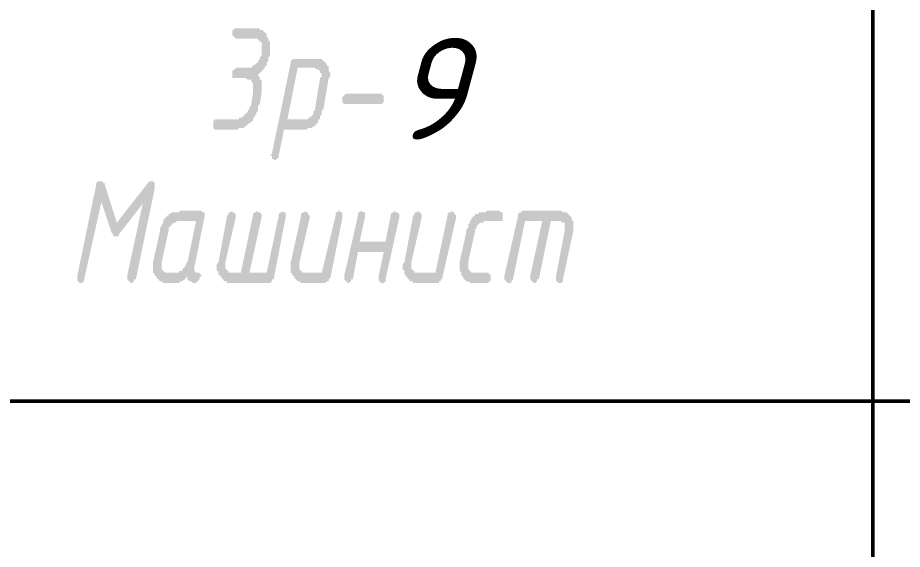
# Model space of a CAD drawing. Header units: millimetres. Extents: x 2279 to 5236, y 896 to 2828.
# Drawn here: x 4156.21 to 4177.96, y 1845.27 to 1858.34 of the extents above; entities that cross this region are included whole.
import ezdxf

# ---------------------------------------------------------------- set-up
doc = ezdxf.new("R2010")
doc.units = ezdxf.units.MM
doc.layers.add('PDF _!!ТОНКАЯ', color=7, linetype='Continuous')
doc.layers.add('PDF _Текст', color=7, linetype='Continuous')
doc.styles.add('PDF ISOCPEUR Italic', font='isocpeui.ttf')

msp = doc.modelspace()

# ---------------------------------------------------------------- hatches: boundary and pattern name
at = {"layer": 'PDF _!!ТОНКАЯ', "transparency": 33554559}
for points in [[(4162.077, 1856.943), (4162.12, 1856.943), (4162.12, 1856.901), (4162.162, 1856.901), (4162.162, 1856.859), (4162.162, 1856.816), (4162.204, 1856.816), (4162.204, 1856.774), (4162.204, 1856.732), (4162.204, 1856.689), (4162.204, 1856.647), (4162.204, 1856.605), (4162.204, 1856.562), (4162.204, 1856.52), (4162.204, 1856.478), (4162.204, 1856.478), (4162.162, 1856.224), (4162.12, 1856.181), (4162.12, 1856.139), (4162.12, 1856.097), (4162.12, 1856.054), (4162.077, 1856.012), (4162.077, 1855.97), (4162.077, 1855.97), (4162.035, 1855.927), (4162.035, 1855.885), (4161.993, 1855.885), (4161.993, 1855.843), (4161.993, 1855.8), (4161.95, 1855.8), (4161.95, 1855.758), (4161.908, 1855.758), (4161.866, 1855.716), (4161.866, 1855.716), (4161.823, 1855.673), (4161.823, 1855.673), (4161.781, 1855.673), (4161.781, 1855.631), (4161.739, 1855.631), (4161.696, 1855.631), (4161.696, 1855.631), (4161.654, 1855.631), (4161.612, 1855.589), (4161.612, 1855.589), (4161.569, 1855.589), (4161.527, 1855.589), (4161.485, 1855.589), (4161.485, 1855.589), (4161.104, 1855.589), (4161.061, 1855.589), (4161.061, 1855.589), (4161.019, 1855.631), (4161.019, 1855.631), (4161.019, 1855.673), (4161.019, 1855.716), (4161.019, 1855.758), (4161.019, 1855.8), (4161.019, 1855.8), (4161.061, 1855.843), (4161.061, 1855.843), (4161.104, 1855.843), (4161.527, 1855.843), (4161.569, 1855.843), (4161.612, 1855.843), (4161.654, 1855.843), (4161.654, 1855.885), (4161.696, 1855.885), (4161.739, 1855.885), (4161.739, 1855.927), (4161.781, 1855.927), (4161.781, 1855.97), (4161.823, 1855.97), (4161.823, 1856.012), (4161.866, 1856.012), (4161.866, 1856.054), (4161.908, 1856.097), (4161.908, 1856.139), (4161.908, 1856.139), (4161.95, 1856.181), (4161.95, 1856.224), (4161.993, 1856.478), (4161.993, 1856.52), (4161.993, 1856.562), (4161.993, 1856.605), (4161.993, 1856.605), (4161.993, 1856.647), (4161.993, 1856.689), (4161.993, 1856.689), (4161.993, 1856.732), (4161.95, 1856.774), (4161.95, 1856.774), (4161.95, 1856.816), (4161.908, 1856.816), (4161.866, 1856.816), (4161.866, 1856.816), (4161.823, 1856.859), (4161.781, 1856.859), (4161.781, 1856.859), (4161.569, 1856.859), (4161.569, 1856.859), (4161.527, 1856.859), (4161.485, 1856.859), (4161.485, 1856.901), (4161.485, 1856.943), (4161.485, 1856.986), (4161.485, 1856.986), (4161.485, 1857.028), (4161.527, 1857.07), (4161.527, 1857.07), (4161.569, 1857.07), (4161.569, 1857.113), (4161.823, 1857.113), (4161.866, 1857.113), (4161.866, 1857.113), (4161.908, 1857.113), (4161.95, 1857.113), (4161.95, 1857.113), (4161.993, 1857.155), (4161.993, 1857.155), (4162.035, 1857.197), (4162.077, 1857.197), (4162.077, 1857.24), (4162.12, 1857.24), (4162.12, 1857.282), (4162.162, 1857.324), (4162.162, 1857.324), (4162.162, 1857.367), (4162.204, 1857.409), (4162.204, 1857.451), (4162.204, 1857.451), (4162.204, 1857.494), (4162.204, 1857.536), (4162.204, 1857.578), (4162.204, 1857.621), (4162.204, 1857.663), (4162.204, 1857.705), (4162.204, 1857.705), (4162.204, 1857.748), (4162.162, 1857.748), (4162.162, 1857.79), (4162.12, 1857.79), (4162.12, 1857.832), (4162.077, 1857.832), (4162.035, 1857.832), (4162.035, 1857.832), (4161.993, 1857.832), (4161.993, 1857.832), (4161.569, 1857.832), (4161.569, 1857.832), (4161.527, 1857.875), (4161.527, 1857.875), (4161.485, 1857.917), (4161.485, 1857.917), (4161.485, 1857.959), (4161.485, 1858.002), (4161.485, 1858.044), (4161.527, 1858.044), (4161.527, 1858.086), (4161.569, 1858.086), (4161.569, 1858.086), (4162.035, 1858.086), (4162.077, 1858.086), (4162.077, 1858.086), (4162.12, 1858.086), (4162.162, 1858.086), (4162.162, 1858.044), (4162.204, 1858.044), (4162.247, 1858.044), (4162.247, 1858.002), (4162.289, 1858.002), (4162.289, 1857.959), (4162.331, 1857.959), (4162.331, 1857.917), (4162.331, 1857.875), (4162.374, 1857.832), (4162.374, 1857.832), (4162.374, 1857.79), (4162.416, 1857.748), (4162.416, 1857.705), (4162.416, 1857.705), (4162.416, 1857.663), (4162.416, 1857.621), (4162.416, 1857.578), (4162.416, 1857.536), (4162.416, 1857.494), (4162.416, 1857.451), (4162.416, 1857.451), (4162.416, 1857.409), (4162.374, 1857.367), (4162.374, 1857.324), (4162.374, 1857.324), (4162.374, 1857.282), (4162.331, 1857.24), (4162.331, 1857.197), (4162.331, 1857.155), (4162.289, 1857.155), (4162.289, 1857.113), (4162.247, 1857.07), (4162.247, 1857.07), (4162.204, 1857.028), (4162.204, 1857.028), (4162.162, 1856.986), (4162.162, 1856.986), (4162.12, 1856.943), (4162.12, 1856.943), (4162.077, 1856.943)], [(4165.125, 1856.224), (4164.279, 1856.224), (4164.279, 1856.224), (4164.236, 1856.224), (4164.194, 1856.266), (4164.194, 1856.266), (4164.194, 1856.308), (4164.194, 1856.351), (4164.194, 1856.393), (4164.194, 1856.393), (4164.236, 1856.435), (4164.236, 1856.435), (4164.279, 1856.478), (4164.279, 1856.478), (4165.125, 1856.478), (4165.168, 1856.478), (4165.168, 1856.435), (4165.21, 1856.435), (4165.21, 1856.393), (4165.21, 1856.393), (4165.21, 1856.351), (4165.21, 1856.308), (4165.21, 1856.266), (4165.21, 1856.266), (4165.168, 1856.224), (4165.125, 1856.224), (4165.125, 1856.224)], [(4158.267, 1853.811), (4157.844, 1851.906), (4157.844, 1851.906), (4157.844, 1851.863), (4157.801, 1851.821), (4157.801, 1851.821), (4157.759, 1851.821), (4157.717, 1851.821), (4157.717, 1851.863), (4157.674, 1851.863), (4157.674, 1851.906), (4157.674, 1851.948), (4157.674, 1851.948), (4157.674, 1851.99), (4157.674, 1851.99), (4158.14, 1854.234), (4158.14, 1854.276), (4158.183, 1854.319), (4158.183, 1854.319), (4158.225, 1854.319), (4158.225, 1854.319), (4158.267, 1854.319), (4158.31, 1854.319), (4158.31, 1854.276), (4158.352, 1854.276), (4158.352, 1854.234), (4158.648, 1853.303), (4159.41, 1854.276), (4159.453, 1854.319), (4159.453, 1854.319), (4159.495, 1854.319), (4159.537, 1854.319), (4159.537, 1854.319), (4159.58, 1854.276), (4159.58, 1854.276), (4159.58, 1854.234), (4159.58, 1854.192), (4159.58, 1854.149), (4159.58, 1854.149), (4159.114, 1851.906), (4159.072, 1851.906), (4159.072, 1851.863), (4159.029, 1851.821), (4159.029, 1851.821), (4158.987, 1851.821), (4158.987, 1851.821), (4158.945, 1851.863), (4158.945, 1851.863), (4158.902, 1851.906), (4158.902, 1851.948), (4158.902, 1851.948), (4158.902, 1851.99), (4158.902, 1851.99), (4159.283, 1853.768), (4158.691, 1853.006), (4158.691, 1852.964), (4158.648, 1852.964), (4158.606, 1852.964), (4158.606, 1852.964), (4158.564, 1852.964), (4158.564, 1853.006), (4158.521, 1853.049)], [(4162.501, 1851.906), (4162.458, 1851.906), (4162.458, 1851.863), (4162.458, 1851.863), (4162.416, 1851.821), (4162.416, 1851.821), (4162.374, 1851.821), (4161.442, 1851.821), (4161.4, 1851.821), (4161.358, 1851.821), (4161.358, 1851.863), (4161.315, 1851.863), (4161.273, 1851.863), (4161.273, 1851.906), (4161.231, 1851.906), (4161.231, 1851.948), (4161.231, 1851.948), (4161.188, 1851.99), (4161.188, 1851.99), (4161.146, 1852.033), (4161.146, 1852.075), (4161.146, 1852.117), (4161.104, 1852.117), (4161.104, 1852.16), (4161.104, 1852.202), (4161.104, 1852.244), (4161.104, 1852.244), (4161.104, 1852.287), (4161.146, 1852.329), (4161.358, 1853.472), (4161.4, 1853.514), (4161.4, 1853.557), (4161.442, 1853.557), (4161.442, 1853.557), (4161.485, 1853.599), (4161.485, 1853.557), (4161.527, 1853.557), (4161.527, 1853.557), (4161.569, 1853.514), (4161.569, 1853.472), (4161.569, 1853.472), (4161.569, 1853.43), (4161.569, 1853.43), (4161.315, 1852.329), (4161.315, 1852.287), (4161.315, 1852.244), (4161.315, 1852.244), (4161.315, 1852.202), (4161.315, 1852.16), (4161.358, 1852.16), (4161.358, 1852.117), (4161.4, 1852.117), (4161.4, 1852.075), (4161.442, 1852.075), (4161.485, 1852.075), (4161.485, 1852.075), (4161.696, 1852.075), (4161.993, 1853.472), (4161.993, 1853.514), (4162.035, 1853.557), (4162.035, 1853.557), (4162.077, 1853.557), (4162.077, 1853.599), (4162.12, 1853.557), (4162.162, 1853.557), (4162.162, 1853.557), (4162.204, 1853.514), (4162.204, 1853.472), (4162.204, 1853.472), (4162.204, 1853.43), (4162.204, 1853.43), (4161.908, 1852.075), (4162.331, 1852.075), (4162.628, 1853.472), (4162.628, 1853.514), (4162.67, 1853.557), (4162.67, 1853.557), (4162.712, 1853.557), (4162.712, 1853.599), (4162.755, 1853.557), (4162.755, 1853.557), (4162.797, 1853.557), (4162.797, 1853.514), (4162.797, 1853.472), (4162.797, 1853.472), (4162.797, 1853.43), (4162.797, 1853.43)], [(4164.025, 1853.472), (4164.025, 1853.514), (4164.025, 1853.557), (4164.067, 1853.557), (4164.067, 1853.557), (4164.109, 1853.599), (4164.152, 1853.557), (4164.152, 1853.557), (4164.194, 1853.557), (4164.194, 1853.514), (4164.194, 1853.472), (4164.194, 1853.472), (4164.194, 1853.43), (4164.194, 1853.43), (4163.898, 1851.948), (4163.855, 1851.906), (4163.855, 1851.906), (4163.855, 1851.863), (4163.813, 1851.863), (4163.771, 1851.821), (4163.771, 1851.821), (4163.771, 1851.821), (4163.22, 1851.821), (4163.22, 1851.821), (4163.178, 1851.821), (4163.136, 1851.863), (4163.136, 1851.863), (4163.093, 1851.863), (4163.051, 1851.906), (4163.051, 1851.906), (4163.009, 1851.948), (4163.009, 1851.948), (4163.009, 1851.99), (4162.966, 1851.99), (4162.966, 1852.033), (4162.924, 1852.075), (4162.924, 1852.117), (4162.924, 1852.16), (4162.924, 1852.16), (4162.924, 1852.202), (4162.924, 1852.244), (4162.924, 1852.244), (4162.924, 1852.287), (4162.924, 1852.329), (4163.178, 1853.472), (4163.178, 1853.514), (4163.22, 1853.557), (4163.22, 1853.557), (4163.263, 1853.557), (4163.263, 1853.599), (4163.305, 1853.557), (4163.347, 1853.557), (4163.347, 1853.557), (4163.347, 1853.514), (4163.39, 1853.472), (4163.39, 1853.472), (4163.39, 1853.43), (4163.39, 1853.43), (4163.136, 1852.329), (4163.136, 1852.287), (4163.136, 1852.244), (4163.136, 1852.244), (4163.136, 1852.202), (4163.136, 1852.16), (4163.136, 1852.16), (4163.178, 1852.117), (4163.178, 1852.117), (4163.22, 1852.075), (4163.22, 1852.075), (4163.263, 1852.075), (4163.305, 1852.075), (4163.686, 1852.075)], [(4165.21, 1852.583), (4164.575, 1852.583), (4164.448, 1851.906), (4164.406, 1851.906), (4164.406, 1851.863), (4164.363, 1851.821), (4164.363, 1851.821), (4164.321, 1851.821), (4164.321, 1851.821), (4164.279, 1851.863), (4164.279, 1851.863), (4164.236, 1851.906), (4164.236, 1851.948), (4164.236, 1851.948), (4164.236, 1851.99), (4164.236, 1851.99), (4164.575, 1853.472), (4164.575, 1853.514), (4164.575, 1853.557), (4164.617, 1853.557), (4164.617, 1853.557), (4164.66, 1853.599), (4164.702, 1853.557), (4164.702, 1853.557), (4164.744, 1853.557), (4164.744, 1853.514), (4164.744, 1853.472), (4164.744, 1853.472), (4164.744, 1853.43), (4164.744, 1853.43), (4164.617, 1852.837), (4165.252, 1852.837), (4165.379, 1853.472), (4165.379, 1853.514), (4165.422, 1853.557), (4165.422, 1853.557), (4165.464, 1853.557), (4165.464, 1853.599), (4165.506, 1853.557), (4165.549, 1853.557), (4165.549, 1853.557), (4165.591, 1853.514), (4165.591, 1853.472), (4165.591, 1853.472), (4165.591, 1853.43), (4165.591, 1853.43), (4165.252, 1851.906), (4165.252, 1851.906), (4165.252, 1851.863), (4165.21, 1851.821), (4165.168, 1851.821), (4165.168, 1851.821), (4165.125, 1851.821), (4165.125, 1851.863), (4165.083, 1851.863), (4165.083, 1851.906), (4165.083, 1851.948), (4165.083, 1851.948), (4165.083, 1851.99), (4165.083, 1851.99)], [(4166.776, 1853.472), (4166.776, 1853.514), (4166.819, 1853.557), (4166.819, 1853.557), (4166.861, 1853.557), (4166.861, 1853.599), (4166.903, 1853.557), (4166.946, 1853.557), (4166.946, 1853.557), (4166.946, 1853.514), (4166.988, 1853.472), (4166.988, 1853.472), (4166.988, 1853.43), (4166.988, 1853.43), (4166.649, 1851.948), (4166.649, 1851.906), (4166.607, 1851.906), (4166.607, 1851.863), (4166.565, 1851.863), (4166.565, 1851.821), (4166.522, 1851.821), (4166.522, 1851.821), (4166.014, 1851.821), (4165.972, 1851.821), (4165.93, 1851.821), (4165.93, 1851.863), (4165.887, 1851.863), (4165.845, 1851.863), (4165.845, 1851.906), (4165.803, 1851.906), (4165.803, 1851.948), (4165.76, 1851.948), (4165.76, 1851.99), (4165.76, 1851.99), (4165.718, 1852.033), (4165.718, 1852.075), (4165.718, 1852.117), (4165.676, 1852.16), (4165.676, 1852.16), (4165.676, 1852.202), (4165.676, 1852.244), (4165.676, 1852.244), (4165.676, 1852.287), (4165.718, 1852.329), (4165.93, 1853.472), (4165.972, 1853.514), (4165.972, 1853.557), (4166.014, 1853.557), (4166.014, 1853.557), (4166.057, 1853.599), (4166.057, 1853.557), (4166.099, 1853.557), (4166.099, 1853.557), (4166.141, 1853.514), (4166.141, 1853.472), (4166.141, 1853.472), (4166.141, 1853.43), (4166.141, 1853.43), (4165.887, 1852.329), (4165.887, 1852.287), (4165.887, 1852.244), (4165.887, 1852.244), (4165.887, 1852.202), (4165.887, 1852.16), (4165.93, 1852.16), (4165.93, 1852.117), (4165.972, 1852.117), (4165.972, 1852.075), (4166.014, 1852.075), (4166.057, 1852.075), (4166.057, 1852.075), (4166.48, 1852.075)], [(4167.708, 1851.821), (4167.369, 1851.821), (4167.369, 1851.821), (4167.327, 1851.821), (4167.284, 1851.863), (4167.284, 1851.863), (4167.242, 1851.863), (4167.2, 1851.906), (4167.2, 1851.906), (4167.157, 1851.948), (4167.157, 1851.948), (4167.157, 1851.99), (4167.115, 1851.99), (4167.115, 1852.033), (4167.115, 1852.075), (4167.073, 1852.117), (4167.073, 1852.16), (4167.073, 1852.16), (4167.073, 1852.202), (4167.073, 1852.244), (4167.073, 1852.244), (4167.073, 1852.287), (4167.073, 1852.329), (4167.242, 1853.091), (4167.242, 1853.133), (4167.284, 1853.176), (4167.284, 1853.218), (4167.284, 1853.26), (4167.284, 1853.26), (4167.327, 1853.303), (4167.327, 1853.345), (4167.369, 1853.387), (4167.369, 1853.387), (4167.369, 1853.43), (4167.411, 1853.43), (4167.411, 1853.472), (4167.411, 1853.472), (4167.454, 1853.472), (4167.454, 1853.514), (4167.496, 1853.514), (4167.538, 1853.514), (4167.538, 1853.557), (4167.581, 1853.557), (4167.623, 1853.557), (4167.623, 1853.557), (4167.665, 1853.557), (4167.708, 1853.557), (4167.75, 1853.599), (4167.75, 1853.599), (4168.046, 1853.599), (4168.089, 1853.557), (4168.089, 1853.557), (4168.131, 1853.557), (4168.131, 1853.514), (4168.131, 1853.472), (4168.131, 1853.472), (4168.131, 1853.43), (4168.131, 1853.387), (4168.131, 1853.345), (4168.089, 1853.345), (4168.089, 1853.345), (4168.046, 1853.345), (4167.708, 1853.345), (4167.665, 1853.345), (4167.665, 1853.303), (4167.623, 1853.303), (4167.581, 1853.303), (4167.581, 1853.303), (4167.538, 1853.26), (4167.538, 1853.26), (4167.496, 1853.218), (4167.496, 1853.218), (4167.496, 1853.176), (4167.454, 1853.133), (4167.454, 1853.091), (4167.454, 1853.091), (4167.284, 1852.329), (4167.284, 1852.287), (4167.284, 1852.244), (4167.284, 1852.244), (4167.284, 1852.202), (4167.284, 1852.16), (4167.284, 1852.16), (4167.327, 1852.117), (4167.327, 1852.117), (4167.369, 1852.075), (4167.369, 1852.075), (4167.411, 1852.075), (4167.454, 1852.075), (4167.708, 1852.075), (4167.75, 1852.075), (4167.792, 1852.075), (4167.792, 1852.033), (4167.835, 1852.033), (4167.835, 1851.99), (4167.835, 1851.948), (4167.835, 1851.906), (4167.835, 1851.863), (4167.792, 1851.863), (4167.792, 1851.821), (4167.75, 1851.821), (4167.708, 1851.821)], [(4168.512, 1853.472), (4168.512, 1853.514), (4168.555, 1853.557), (4168.555, 1853.557), (4168.597, 1853.557), (4168.597, 1853.599), (4169.571, 1853.599), (4169.613, 1853.557), (4169.613, 1853.557), (4169.655, 1853.557), (4169.698, 1853.557), (4169.698, 1853.557), (4169.74, 1853.514), (4169.74, 1853.514), (4169.782, 1853.472), (4169.782, 1853.472), (4169.825, 1853.43), (4169.825, 1853.387), (4169.825, 1853.387), (4169.867, 1853.345), (4169.867, 1853.303), (4169.867, 1853.26), (4169.867, 1853.218), (4169.867, 1853.176), (4169.867, 1853.176), (4169.867, 1853.133), (4169.867, 1853.091), (4169.867, 1853.091), (4169.613, 1851.906), (4169.613, 1851.906), (4169.613, 1851.863), (4169.571, 1851.821), (4169.528, 1851.821), (4169.528, 1851.821), (4169.486, 1851.821), (4169.486, 1851.863), (4169.444, 1851.863), (4169.444, 1851.906), (4169.444, 1851.948), (4169.444, 1851.948), (4169.444, 1851.99), (4169.444, 1851.99), (4169.655, 1853.091), (4169.655, 1853.133), (4169.655, 1853.176), (4169.655, 1853.176), (4169.655, 1853.218), (4169.655, 1853.218), (4169.655, 1853.26), (4169.655, 1853.303), (4169.613, 1853.303), (4169.571, 1853.303), (4169.571, 1853.345), (4169.528, 1853.345), (4169.528, 1853.345), (4169.317, 1853.345), (4169.02, 1851.906), (4168.978, 1851.906), (4168.978, 1851.863), (4168.936, 1851.821), (4168.936, 1851.821), (4168.893, 1851.821), (4168.893, 1851.821), (4168.851, 1851.863), (4168.851, 1851.863), (4168.809, 1851.906), (4168.809, 1851.948), (4168.809, 1851.948), (4168.809, 1851.99), (4168.809, 1851.99), (4169.105, 1853.345), (4168.682, 1853.345), (4168.385, 1851.906), (4168.385, 1851.906), (4168.343, 1851.863), (4168.343, 1851.821), (4168.301, 1851.821), (4168.301, 1851.821), (4168.258, 1851.821), (4168.216, 1851.863), (4168.216, 1851.863), (4168.173, 1851.906), (4168.173, 1851.948), (4168.173, 1851.948), (4168.173, 1851.99), (4168.173, 1851.99)]]:
    msp.add_hatch(color=256, dxfattribs=at).paths.add_polyline_path(points)
h = msp.add_hatch(color=256, dxfattribs=at)
h.paths.add_polyline_path([(4162.924, 1857.24), (4162.924, 1857.282), (4162.966, 1857.324), (4162.966, 1857.324), (4163.009, 1857.324), (4163.009, 1857.324), (4163.559, 1857.324), (4163.601, 1857.324), (4163.644, 1857.324), (4163.644, 1857.324), (4163.686, 1857.324), (4163.728, 1857.282), (4163.728, 1857.282), (4163.771, 1857.24), (4163.771, 1857.24), (4163.771, 1857.24), (4163.813, 1857.197), (4163.813, 1857.155), (4163.855, 1857.155), (4163.855, 1857.113), (4163.855, 1857.07), (4163.855, 1857.028), (4163.898, 1856.986), (4163.898, 1856.943), (4163.898, 1856.943), (4163.898, 1856.901), (4163.855, 1856.859), (4163.855, 1856.859), (4163.728, 1856.097), (4163.686, 1856.054), (4163.686, 1856.012), (4163.686, 1855.97), (4163.644, 1855.927), (4163.644, 1855.885), (4163.644, 1855.843), (4163.601, 1855.843), (4163.601, 1855.8), (4163.601, 1855.758), (4163.559, 1855.758), (4163.559, 1855.716), (4163.517, 1855.716), (4163.517, 1855.673), (4163.474, 1855.673), (4163.474, 1855.673), (4163.432, 1855.631), (4163.39, 1855.631), (4163.39, 1855.631), (4163.347, 1855.631), (4163.305, 1855.589), (4163.305, 1855.589), (4163.263, 1855.589), (4163.22, 1855.589), (4163.178, 1855.589), (4162.755, 1855.589), (4162.628, 1854.954), (4162.628, 1854.911), (4162.585, 1854.869), (4162.585, 1854.869), (4162.543, 1854.827), (4162.543, 1854.827), (4162.501, 1854.869), (4162.501, 1854.869), (4162.458, 1854.869), (4162.458, 1854.911), (4162.458, 1854.954), (4162.416, 1854.954), (4162.458, 1854.996), (4162.458, 1854.996)], flags=0)
h.paths.add_polyline_path([(4163.093, 1857.113), (4162.839, 1855.843), (4163.263, 1855.843), (4163.263, 1855.843), (4163.305, 1855.843), (4163.347, 1855.843), (4163.347, 1855.885), (4163.39, 1855.885), (4163.39, 1855.885), (4163.432, 1855.927), (4163.432, 1855.927), (4163.474, 1855.97), (4163.474, 1856.012), (4163.474, 1856.054), (4163.517, 1856.054), (4163.517, 1856.097), (4163.644, 1856.859), (4163.686, 1856.901), (4163.686, 1856.901), (4163.686, 1856.943), (4163.686, 1856.986), (4163.644, 1856.986), (4163.644, 1857.028), (4163.644, 1857.028), (4163.601, 1857.07), (4163.601, 1857.07), (4163.559, 1857.07), (4163.517, 1857.113), (4163.517, 1857.113)], flags=0)
h = msp.add_hatch(color=256, dxfattribs=at)
h.paths.add_polyline_path([(4159.918, 1852.075), (4160.088, 1852.075), (4160.13, 1852.075), (4160.172, 1852.075), (4160.172, 1852.117), (4160.215, 1852.117), (4160.257, 1852.117), (4160.257, 1852.16), (4160.299, 1852.202), (4160.299, 1852.202), (4160.342, 1852.244), (4160.342, 1852.287), (4160.342, 1852.287), (4160.384, 1852.329), (4160.596, 1853.345), (4160.172, 1853.345), (4160.13, 1853.345), (4160.088, 1853.303), (4160.088, 1853.303), (4160.045, 1853.303), (4160.045, 1853.303), (4160.003, 1853.26), (4160.003, 1853.26), (4159.961, 1853.218), (4159.961, 1853.218), (4159.918, 1853.176), (4159.918, 1853.133), (4159.918, 1853.091), (4159.918, 1853.091), (4159.749, 1852.329), (4159.749, 1852.287), (4159.749, 1852.244), (4159.749, 1852.244), (4159.749, 1852.202), (4159.749, 1852.16), (4159.749, 1852.16), (4159.791, 1852.117), (4159.791, 1852.117), (4159.834, 1852.075), (4159.834, 1852.075), (4159.876, 1852.075), (4159.918, 1852.075)], flags=0)
h.paths.add_polyline_path([(4159.834, 1851.821), (4159.834, 1851.821), (4159.791, 1851.821), (4159.749, 1851.863), (4159.707, 1851.863), (4159.707, 1851.863), (4159.664, 1851.906), (4159.664, 1851.906), (4159.622, 1851.948), (4159.622, 1851.948), (4159.622, 1851.99), (4159.58, 1851.99), (4159.58, 1852.033), (4159.537, 1852.075), (4159.537, 1852.117), (4159.537, 1852.117), (4159.537, 1852.16), (4159.537, 1852.202), (4159.537, 1852.202), (4159.537, 1852.244), (4159.537, 1852.287), (4159.537, 1852.329), (4159.707, 1853.091), (4159.707, 1853.133), (4159.707, 1853.176), (4159.749, 1853.218), (4159.749, 1853.26), (4159.749, 1853.26), (4159.791, 1853.303), (4159.791, 1853.345), (4159.791, 1853.387), (4159.834, 1853.387), (4159.834, 1853.43), (4159.876, 1853.43), (4159.876, 1853.472), (4159.876, 1853.472), (4159.918, 1853.472), (4159.918, 1853.514), (4159.961, 1853.514), (4159.961, 1853.514), (4160.003, 1853.557), (4160.045, 1853.557), (4160.045, 1853.557), (4160.088, 1853.557), (4160.13, 1853.557), (4160.172, 1853.557), (4160.215, 1853.599), (4160.215, 1853.599), (4160.723, 1853.599), (4160.765, 1853.557), (4160.807, 1853.557), (4160.807, 1853.557), (4160.807, 1853.514), (4160.807, 1853.472), (4160.807, 1853.472), (4160.553, 1852.202), (4160.553, 1852.16), (4160.553, 1852.16), (4160.553, 1852.117), (4160.553, 1852.117), (4160.596, 1852.075), (4160.596, 1852.075), (4160.638, 1852.075), (4160.638, 1852.075), (4160.68, 1852.075), (4160.68, 1852.033), (4160.723, 1852.033), (4160.723, 1851.99), (4160.68, 1851.948), (4160.68, 1851.906), (4160.68, 1851.906), (4160.638, 1851.863), (4160.638, 1851.863), (4160.596, 1851.821), (4160.596, 1851.821), (4160.553, 1851.821), (4160.553, 1851.821), (4160.511, 1851.821), (4160.469, 1851.863), (4160.426, 1851.863), (4160.426, 1851.863), (4160.384, 1851.906), (4160.384, 1851.906), (4160.384, 1851.948), (4160.384, 1851.99), (4160.342, 1851.948), (4160.342, 1851.906), (4160.299, 1851.906), (4160.299, 1851.906), (4160.257, 1851.863), (4160.215, 1851.863), (4160.215, 1851.863), (4160.172, 1851.821), (4160.13, 1851.821), (4160.088, 1851.821), (4160.088, 1851.821), (4160.045, 1851.821)], flags=0)

# ---------------------------------------------------------------- linework, layer by layer
at = {"layer": 'PDF _!!ТОНКАЯ', "lineweight": 50}
for points in [[(4177.233, 1921.995), (4177.233, 1819.495)], [(3975.254, 1848.908), (4282.223, 1848.908)]]:
    msp.add_lwpolyline(points, dxfattribs=at)

# ---------------------------------------------------------------- texts
at = {"layer": 'PDF _Текст', "insert": (4165.392, 1855.347), "char_height": 2.5, "attachment_point": 7, "style": 'PDF ISOCPEUR Italic'}
msp.add_mtext('9', dxfattribs=at)

doc.saveas('drawing.dxf')
